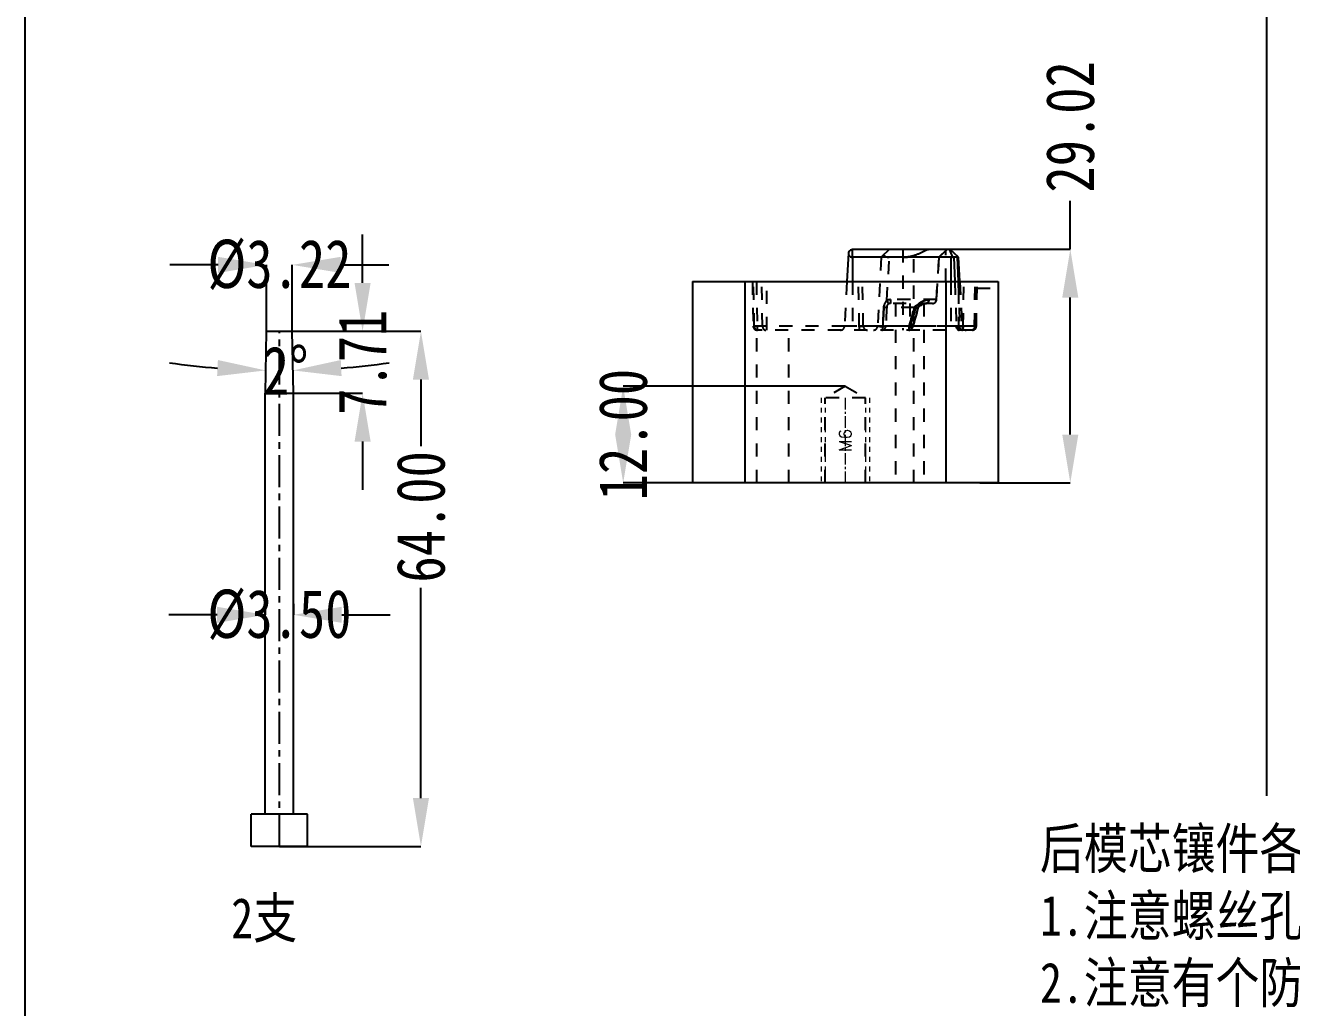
# Model space of a CAD drawing. Header units: millimetres. Extents: x -174 to 1895, y -261 to 458.
# Drawn here: x 510.7 to 668, y 98.2 to 220.2 of the extents above; entities that cross this region are included whole.
import ezdxf
from ezdxf.enums import TextEntityAlignment as Align

# ---------------------------------------------------------------- set-up
doc = ezdxf.new("R2010")
doc.units = ezdxf.units.MM
doc.header["$LTSCALE"] = 16.335
doc.header["$PDMODE"] = 3
doc.header["$PDSIZE"] = 0.3125
doc.linetypes.add('CENTER', pattern=[0.6, 0.375, -0.075, 0.075, -0.075])
doc.linetypes.add('HIDDEN', pattern=[0.2, 0.1, -0.1])
doc.layers.get('0').update_dxf_attribs({"linetype": 'CONTINUOUS'})
doc.layers.get('Defpoints').update_dxf_attribs({"linetype": 'CONTINUOUS'})
doc.layers.add('DEFAULT_2', color=8, linetype='HIDDEN')
doc.layers.add('screw', color=33, linetype='CONTINUOUS', lineweight=13)
doc.styles.get("Standard").update_dxf_attribs({"font": 'txt', "width": 0.8})
doc.styles.add('TXT', font='txt.shx', dxfattribs={"bigfont": 'gbcbig.shx'})
doc.dimstyles.get("Standard").update_dxf_attribs({"dimtxt": 0.15625, "dimasz": 0.1875, "dimexe": 0.125, "dimexo": 0.0625, "dimtad": 0, "dimtih": 1, "dimtoh": 1, "dimdsep": 46, "dimtxsty": 'Standard', "dimcen": 0.09, "dimadec": 0, "dimazin": 0, "dimtp": 0.01, "dimtm": 0.01, "dimtfac": 1, "dimtofl": 0, "dimtmove": 0, "dimatfit": 3, "dimfxl": 0, "dimtolj": 1, "dimarcsym": 0})

# ---------------------------------------------------------------- blocks, each defined once
blk = doc.blocks.new('*D49')
at = {"color": 6, "lineweight": -2}
for p, q in [((640.51, 192.4), (640.51, 198.4)), ((623.35, 192.4), (640.51, 192.4)), ((640.51, 169.38), (640.51, 186.4)), ((629.25, 163.38), (640.51, 163.38))]:
    blk.add_line(p, q, dxfattribs=at)
at = {"color": 6}
for points in [[(639.51, 186.4), (641.51, 186.4), (640.51, 192.4)], [(639.51, 169.38), (641.51, 169.38), (640.51, 163.38)]]:
    blk.add_solid(points, dxfattribs=at)
at = {"layer": 'Defpoints', "color": 0}
for p in [(623.35, 192.4), (629.25, 163.38), (640.51, 163.38)]:
    blk.add_point(p, dxfattribs=at)
at = {"color": 4, "insert": (640.51, 207.6), "char_height": 6, "attachment_point": 5, "rotation": 90}
blk.add_mtext('\\A1;29.02', dxfattribs=at)
blk = doc.blocks.new('*D52')
at = {"color": 6, "lineweight": -2}
for p, q in [((612.55, 175.38), (584.95, 175.38)), ((612.55, 163.38), (584.95, 163.38))]:
    blk.add_line(p, q, dxfattribs=at)
at = {"color": 6}
for points in [[(583.95, 169.38), (585.95, 169.38), (584.95, 175.38)], [(583.95, 169.38), (585.95, 169.38), (584.95, 163.38)]]:
    blk.add_solid(points, dxfattribs=at)
at = {"layer": 'Defpoints', "color": 0}
for p in [(612.55, 175.38), (584.95, 163.38), (612.55, 163.38)]:
    blk.add_point(p, dxfattribs=at)
at = {"color": 4, "insert": (584.95, 169.38), "char_height": 6, "attachment_point": 5, "rotation": 90}
blk.add_mtext('\\A1;12.00', dxfattribs=at)
blk = doc.blocks.new('*D54')
at = {"color": 6, "lineweight": -2}
for p, q in [((534.62, 190.46), (528.62, 190.46)), ((540.62, 182.22), (540.62, 190.46)), ((543.83, 182.22), (543.83, 190.46)), ((549.83, 190.46), (555.83, 190.46))]:
    blk.add_line(p, q, dxfattribs=at)
at = {"color": 6}
for points in [[(534.62, 191.46), (534.62, 189.46), (540.62, 190.46)], [(549.83, 191.46), (549.83, 189.46), (543.83, 190.46)]]:
    blk.add_solid(points, dxfattribs=at)
at = {"layer": 'Defpoints', "color": 0}
for p in [(543.83, 190.46), (540.62, 182.22), (543.83, 182.22)]:
    blk.add_point(p, dxfattribs=at)
at = {"color": 4, "insert": (542.23, 190.46), "char_height": 6, "attachment_point": 5}
blk.add_mtext('\\A1;%%c3.22', dxfattribs=at)
blk = doc.blocks.new('*D59')
at = {"color": 6, "lineweight": -2}
for p, q in [((552.57, 188.22), (552.57, 194.22)), ((542.23, 182.22), (552.57, 182.22)), ((542.23, 174.51), (552.57, 174.51)), ((552.57, 168.51), (552.57, 162.51))]:
    blk.add_line(p, q, dxfattribs=at)
at = {"color": 6}
for points in [[(551.57, 188.22), (553.57, 188.22), (552.57, 182.22)], [(551.57, 168.51), (553.57, 168.51), (552.57, 174.51)]]:
    blk.add_solid(points, dxfattribs=at)
at = {"layer": 'Defpoints', "color": 0}
for p in [(542.23, 182.22), (542.23, 174.51), (552.57, 174.51)]:
    blk.add_point(p, dxfattribs=at)
at = {"color": 4, "insert": (552.57, 178.36), "char_height": 6, "attachment_point": 5, "rotation": 90}
blk.add_mtext('\\A1;7.71', dxfattribs=at)
blk = doc.blocks.new('*D60')
at = {"color": 6, "lineweight": -2}
for p, q in [((542.23, 182.22), (559.82, 182.22)), ((559.82, 176.22), (559.82, 167.96)), ((559.82, 124.22), (559.82, 150.36)), ((542.23, 118.22), (559.82, 118.22))]:
    blk.add_line(p, q, dxfattribs=at)
at = {"color": 6}
for points in [[(558.82, 176.22), (560.82, 176.22), (559.82, 182.22)], [(558.82, 124.22), (560.82, 124.22), (559.82, 118.22)]]:
    blk.add_solid(points, dxfattribs=at)
at = {"layer": 'Defpoints', "color": 0}
for p in [(542.23, 182.22), (542.23, 118.22), (559.82, 118.22)]:
    blk.add_point(p, dxfattribs=at)
at = {"color": 4, "insert": (559.82, 159.16), "char_height": 6, "attachment_point": 5, "rotation": 90}
blk.add_mtext('\\A1;64.00', dxfattribs=at)
blk = doc.blocks.new('*D61')
at = {"color": 6, "lineweight": -2}
for p, q in [((540.48, 148.36), (540.48, 146.99)), ((543.98, 148.36), (543.98, 146.99)), ((534.48, 146.99), (528.48, 146.99)), ((549.98, 146.99), (555.98, 146.99))]:
    blk.add_line(p, q, dxfattribs=at)
at = {"color": 6}
for points in [[(534.48, 147.99), (534.48, 145.99), (540.48, 146.99)], [(549.98, 147.99), (549.98, 145.99), (543.98, 146.99)]]:
    blk.add_solid(points, dxfattribs=at)
at = {"layer": 'Defpoints', "color": 0}
for p in [(540.48, 148.36), (543.98, 148.36), (540.48, 146.99)]:
    blk.add_point(p, dxfattribs=at)
at = {"color": 4, "insert": (542.23, 146.99), "char_height": 6, "attachment_point": 5}
blk.add_mtext('\\A1;%%c3.50', dxfattribs=at)
blk = doc.blocks.new('*D62')
at = {"color": 6, "lineweight": -2}
for start, end in [(261.9116, 265.4558), (274.5442, 278.0884)]:
    blk.add_arc((542.23, 274.34), 97.01, start, end, dxfattribs=at)
at = {"color": 6}
for points in [[(534.59, 178.64), (534.49, 176.64), (540.53, 177.35)], [(549.96, 176.64), (549.86, 178.64), (543.92, 177.35)]]:
    blk.add_solid(points, dxfattribs=at)
at = {"layer": 'Defpoints', "color": 0}
for p in [(540.62, 182.22), (543.83, 182.22), (541.66, 177.33), (540.48, 174.51), (543.97, 174.51)]:
    blk.add_point(p, dxfattribs=at)
at = {"color": 4, "insert": (543.02, 177.34), "char_height": 6, "attachment_point": 5, "rotation": 0.4693}
blk.add_mtext('\\A1;2°', dxfattribs=at)

msp = doc.modelspace()

# ---------------------------------------------------------------- linework, layer by layer
msp.add_line((664.874, 337.384), (664.874, 124.52))
at = {"color": 7, "linetype": 'Continuous'}
for p, q in [((622.806, 192.358), (613.437, 192.358)), ((618.064, 192.402), (625.553, 192.402)), ((625.445, 192.402), (625.866, 191.438)), ((626.611, 191.398), (625.553, 192.402)), ((612.932, 191.902), (612.748, 188.382)), ((613.437, 191.398), (613.437, 188.382)), ((625.663, 191.398), (613.437, 191.398)), ((625.663, 191.398), (625.663, 188.382)), ((626.039, 191.398), (626.151, 188.382)), ((626.455, 191.398), (626.039, 191.398)), ((626.455, 191.398), (626.567, 188.382)), ((626.769, 188.382), (626.611, 191.398)), ((593.552, 188.382), (593.552, 163.382)), ((593.552, 188.382), (631.552, 188.382)), ((600.052, 188.382), (600.052, 163.382)), ((625.052, 188.382), (625.052, 163.382)), ((631.552, 188.382), (631.552, 163.382)), ((540.484, 174.508), (540.618, 182.222)), ((540.618, 182.222), (543.834, 182.222)), ((543.969, 174.508), (543.834, 182.222)), ((540.476, 122.221), (540.476, 174.508)), ((540.476, 174.508), (543.976, 174.508)), ((543.976, 122.221), (543.976, 174.508)), ((631.552, 163.382), (593.552, 163.382)), ((538.726, 118.221), (538.726, 122.221)), ((545.726, 122.221), (538.726, 122.221)), ((545.726, 118.221), (545.726, 122.221)), ((545.726, 118.221), (538.726, 118.221))]:
    msp.add_line(p, q, dxfattribs=at)
at = {"color": 1, "linetype": 'CENTER', "ltscale": 0.65042}
msp.add_line((542.226, 118.221), (542.226, 182.222), dxfattribs=at)
msp.add_lwpolyline([(510.66, 337.384), (825.156, 337.384), (825.156, 82.132), (510.66, 82.132)], close=True)
at = {"color": 7, "linetype": 'Continuous'}
for centre, radius, start, end in [((619.411, 203.926), 12.056, 286.35564, 287.07847), ((625.664, 191.925), 0.527, 269.94056, 292.53072)]:
    msp.add_arc(centre, radius, start, end, dxfattribs=at)
msp.add_ellipse((613.437, 191.878), major_axis=(0.505, 0), ratio=0.9501403, start_param=7.8539816, end_param=10.9955743, dxfattribs=at)
for points, knots in [([(626.039, 191.398), (626.026, 191.398), (625.966, 191.403), (625.909, 191.421), (625.866, 191.438)], [0, 0, 0, 0, 0.2223033, 1, 1, 1, 1]), ([(626.568, 191.438), (626.555, 191.425), (626.532, 191.411), (626.507, 191.404), (626.5, 191.402)], [0, 0, 0, 0, 0.7247985, 1, 1, 1, 1])]:
    msp.add_open_spline(points, degree=3, knots=knots, dxfattribs=at)
msp.add_open_spline([(626.5, 191.402), (626.485, 191.399), (626.47, 191.398), (626.455, 191.398)], degree=3, dxfattribs=at)
at = {"layer": 'DEFAULT_2', "color": 8, "linetype": 'HIDDEN'}
for p, q in [((613.437, 191.398), (613.437, 192.358)), ((618.064, 192.402), (617.006, 191.398)), ((619.698, 192.402), (619.698, 182.352)), ((621.052, 163.382), (621.052, 192.402)), ((624.157, 191.398), (625.206, 192.402)), ((624.176, 191.398), (625.234, 192.402)), ((625.052, 188.382), (625.052, 192.402)), ((617.006, 191.398), (616.557, 182.828)), ((617.729, 186.041), (618.01, 191.398)), ((624.157, 191.398), (623.884, 186.144)), ((623.901, 186.144), (624.176, 191.398)), ((601.005, 188.382), (601.102, 182.845)), ((601.233, 182.845), (601.156, 188.382)), ((601.507, 188.382), (601.604, 182.845)), ((602.26, 182.845), (602.182, 188.382)), ((602.785, 182.352), (602.785, 188.382)), ((612.748, 188.382), (612.457, 182.828)), ((613.437, 188.382), (613.437, 182.352)), ((614.29, 182.845), (614.193, 188.382)), ((614.792, 182.845), (614.695, 188.382)), ((625.663, 188.382), (625.663, 182.352)), ((626.151, 188.382), (626.356, 182.828)), ((626.567, 188.382), (626.773, 182.828)), ((626.668, 182.352), (626.668, 188.382)), ((626.769, 188.382), (627.06, 182.828)), ((627.201, 182.845), (627.269, 188.382)), ((628.622, 182.845), (628.69, 188.382)), ((628.843, 182.845), (628.939, 188.382)), ((628.925, 187.582), (631.552, 187.582)), ((618.173, 186.144), (618.173, 185.668)), ((623.901, 186.144), (618.173, 186.144)), ((617.34, 185.167), (617.245, 182.821)), ((617.276, 183.603), (617.308, 184.385)), ((617.308, 184.385), (617.34, 185.167)), ((617.671, 185.183), (617.589, 182.837)), ((621.11, 185.183), (617.671, 185.183)), ((623.399, 185.668), (618.173, 185.668)), ((618.802, 185.668), (618.802, 163.382)), ((620.552, 185.668), (620.552, 183.137)), ((621.128, 183.287), (621.466, 184.51)), ((621.452, 184.449), (621.601, 185.093)), ((622.302, 185.668), (622.302, 163.382)), ((622.552, 185.668), (622.554, 185.668)), ((628.843, 182.845), (601.102, 182.845)), ((601.604, 182.845), (601.604, 182.352)), ((627.06, 182.828), (612.457, 182.828)), ((614.29, 182.845), (614.29, 182.352)), ((617.245, 182.821), (617.276, 183.603)), ((620.552, 183.137), (620.46, 182.837)), ((620.522, 183.037), (620.552, 183.137)), ((620.673, 183.128), (620.55, 182.828)), ((620.55, 182.828), (620.632, 183.028)), ((620.632, 183.028), (620.673, 183.128)), ((620.917, 182.684), (621.025, 182.985)), ((621.025, 182.984), (621.148, 183.349)), ((601.552, 163.382), (601.552, 182.354)), ((628.34, 182.352), (601.604, 182.352)), ((605.552, 163.382), (605.552, 182.352)), ((612.552, 175.382), (610.052, 173.938)), ((612.552, 175.382), (615.052, 173.938)), ((610.052, 163.382), (610.052, 173.938)), ((615.052, 173.938), (610.052, 173.938)), ((615.052, 163.382), (615.052, 173.938))]:
    msp.add_line(p, q, dxfattribs=at)
for points in [[(621.601, 185.093), (621.669, 185.233), (621.777, 185.346), (621.902, 185.437), (622.031, 185.508), (622.157, 185.564), (622.283, 185.609), (622.399, 185.643), (622.492, 185.663), (622.549, 185.668), (622.554, 185.668)], [(621.601, 185.093), (621.642, 185.193), (621.735, 185.308), (621.847, 185.4), (621.966, 185.474), (622.091, 185.536), (622.226, 185.59), (622.368, 185.635), (622.479, 185.66), (622.545, 185.668), (622.552, 185.668)]]:
    msp.add_lwpolyline(points, dxfattribs=at)
for centre, radius, start, end in [((618.173, 185.14), 1.005, 90.0062, 116.21646), ((635.394, 194.766), 19.702, 206.2861, 206.7201), ((623.156, 183.654), 2.473, 123.96893, 125.38802), ((623.399, 186.171), 0.502, 270, 357), ((618.173, 185.166), 0.502, 90, 177.99868), ((622.904, 184.006), 2.04, 125.3259, 128.91832), ((601.604, 182.854), 0.502, 181, 270), ((611.955, 182.854), 0.502, 270, 357), ((615.294, 182.854), 0.502, 181, 270), ((616.055, 182.854), 0.502, 270, 357.00001), ((617.087, 182.854), 0.502, 270, 358), ((620.444, 182.854), 0.502, 270, 340.25041), ((627.472, 202.414), 20.795, 250.29314, 250.7261), ((618.291, 182.852), 2.26, 356.1498, 359.40027), ((613.687, 164.004), 20.036, 69.77512, 69.96934), ((614.947, 167.419), 16.396, 69.49642, 69.7802), ((616.508, 171.832), 12.04, 68.97469, 69.76303), ((627.562, 182.854), 0.502, 183, 270), ((628.34, 182.854), 0.502, 270, 359), ((601.639, 182.691), 0.34, 248.1438, 255.57445), ((628.261, 182.627), 0.276, 286.0457, 294.43088)]:
    msp.add_arc(centre, radius, start, end, dxfattribs=at)
msp.add_ellipse((618.065, 192.403), major_axis=(0.75, 0.712), ratio=0.9463689, start_param=-3.1415927, end_param=-2.357564, dxfattribs=at)
for points, knots in [([(619.698, 191.398), (619.972, 191.398), (620.521, 191.449), (621.582, 191.732), (622.328, 192.091), (622.806, 192.358)], [0, 0, 0, 0, 0.2500745, 0.5002057, 1, 1, 1, 1]), ([(621.493, 191.742), (621.206, 191.636), (620.617, 191.462), (620.004, 191.398), (619.698, 191.398)], [0, 0, 0, 0, 0.5000935, 1, 1, 1, 1]), ([(626.455, 191.398), (626.467, 191.398), (626.507, 191.401), (626.548, 191.418), (626.568, 191.438)], [0, 0, 0, 0, 0.2928348, 1, 1, 1, 1]), ([(617.729, 186.041), (617.661, 185.996), (617.553, 185.866), (617.394, 185.579), (617.349, 185.33), (617.34, 185.167)], [0, 0, 0, 0, 0.250407, 0.5004476, 1, 1, 1, 1]), ([(617.951, 185.617), (617.948, 185.615), (617.943, 185.633), (617.929, 185.648), (617.908, 185.691), (617.88, 185.742), (617.846, 185.808), (617.795, 185.908), (617.756, 185.987), (617.729, 186.041)], [0, 0, 0, 0, 0.0191306, 0.0745194, 0.1653693, 0.2906775, 0.4476086, 0.6260758, 1, 1, 1, 1]), ([(622.939, 186.144), (622.829, 186.144), (622.617, 186.107), (622.246, 185.977), (621.861, 185.776), (621.502, 185.513), (621.332, 185.289), (621.303, 185.175)], [0, 0, 0, 0, 0.1668557, 0.3225235, 0.5965026, 0.820561, 1, 1, 1, 1]), ([(621.774, 185.705), (621.897, 185.788), (622.175, 185.946), (622.475, 186.063), (622.642, 186.105)], [0, 0, 0, 0, 0.462634, 1, 1, 1, 1]), ([(622.939, 186.144), (622.935, 186.025), (622.878, 185.845), (622.707, 185.696), (622.603, 185.668), (622.554, 185.668)], [0, 0, 0, 0, 0.5387288, 0.7785533, 1, 1, 1, 1]), ([(623.386, 185.668), (623.509, 185.668), (623.766, 185.769), (623.877, 186.021), (623.884, 186.144)], [0, 0, 0, 0, 0.4986466, 1, 1, 1, 1]), ([(617.671, 185.183), (617.671, 185.181), (617.661, 185.178), (617.647, 185.175), (617.618, 185.172), (617.561, 185.168), (617.466, 185.166), (617.385, 185.167), (617.34, 185.167)], [0, 0, 0, 0, 0.020006, 0.069463, 0.1513858, 0.2671838, 0.5935824, 1, 1, 1, 1]), ([(617.582, 185.17), (617.565, 185.169), (617.485, 185.166), (617.404, 185.166), (617.34, 185.167)], [0, 0, 0, 0, 0.2051134, 1, 1, 1, 1]), ([(617.671, 185.183), (617.671, 185.181), (617.661, 185.178), (617.646, 185.175), (617.617, 185.172), (617.595, 185.17), (617.582, 185.17)], [0, 0, 0, 0, 0.0745362, 0.2595816, 0.5663059, 1, 1, 1, 1]), ([(621.303, 185.175), (621.217, 184.828), (621.033, 184.138), (620.808, 183.459), (620.673, 183.128)], [0, 0, 0, 0, 0.5000116, 1, 1, 1, 1]), ([(620.673, 183.128), (620.808, 183.459), (621.033, 184.138), (621.217, 184.828), (621.303, 185.175)], [0, 0, 0, 0, 0.4999892, 1, 1, 1, 1]), ([(622.554, 185.668), (622.37, 185.668), (622.04, 185.612), (621.615, 185.488), (621.333, 185.373), (621.176, 185.271), (621.123, 185.213), (621.11, 185.183)], [0, 0, 0, 0, 0.3542022, 0.6382783, 0.8544087, 0.9370172, 1, 1, 1, 1]), ([(621.11, 185.183), (621.125, 185.217), (621.188, 185.281), (621.373, 185.394), (621.544, 185.458), (621.669, 185.499)], [0, 0, 0, 0, 0.1696663, 0.3965698, 1, 1, 1, 1]), ([(621.11, 185.183), (621.158, 185.173), (621.233, 185.157), (621.334, 185.136), (621.412, 185.12), (621.481, 185.108), (621.545, 185.096), (621.569, 185.095), (621.6, 185.09), (621.598, 185.093)], [0, 0, 0, 0, 0.2984733, 0.4608351, 0.6232686, 0.7741739, 0.8972722, 0.9761735, 1, 1, 1, 1]), ([(621.11, 185.183), (621.172, 185.17), (621.262, 185.15), (621.378, 185.127), (621.451, 185.113), (621.51, 185.103), (621.558, 185.094), (621.581, 185.094), (621.6, 185.09), (621.601, 185.093)], [0, 0, 0, 0, 0.3822706, 0.5550066, 0.7063174, 0.8303957, 0.9226352, 0.9797465, 1, 1, 1, 1]), ([(621.303, 185.175), (621.309, 185.199), (621.346, 185.302), (621.413, 185.391), (621.47, 185.452)], [0, 0, 0, 0, 0.2312671, 1, 1, 1, 1]), ([(621.601, 185.093), (621.601, 185.095), (621.591, 185.098), (621.579, 185.104), (621.552, 185.111), (621.501, 185.126), (621.416, 185.147), (621.344, 185.165), (621.303, 185.175)], [0, 0, 0, 0, 0.0193089, 0.0720559, 0.1578389, 0.2751136, 0.5934121, 1, 1, 1, 1]), ([(621.598, 185.093), (621.597, 185.096), (621.586, 185.099), (621.569, 185.107), (621.538, 185.115), (621.483, 185.131), (621.404, 185.151), (621.337, 185.166), (621.303, 185.175)], [0, 0, 0, 0, 0.0289697, 0.0971006, 0.199948, 0.3322849, 0.655275, 1, 1, 1, 1]), ([(621.47, 185.452), (621.481, 185.464), (621.529, 185.514), (621.581, 185.56), (621.622, 185.593)], [0, 0, 0, 0, 0.2409051, 1, 1, 1, 1]), ([(601.604, 182.845), (601.54, 182.844), (601.447, 182.843), (601.329, 182.842), (601.253, 182.842), (601.192, 182.842), (601.15, 182.842), (601.125, 182.843), (601.112, 182.844), (601.107, 182.845), (601.102, 182.845), (601.102, 182.845)], [0, 0, 0, 0, 0.3825266, 0.5552865, 0.7066995, 0.8310405, 0.9234311, 0.9565177, 0.980383, 0.9948764, 1, 1, 1, 1]), ([(601.233, 182.845), (601.235, 182.722), (601.293, 182.534), (601.473, 182.38), (601.583, 182.352), (601.635, 182.352)], [0, 0, 0, 0, 0.5325064, 0.7742005, 1, 1, 1, 1]), ([(602.26, 182.845), (602.261, 182.722), (602.319, 182.534), (602.5, 182.38), (602.609, 182.352), (602.661, 182.352)], [0, 0, 0, 0, 0.5325064, 0.7742005, 1, 1, 1, 1]), ([(614.29, 182.845), (614.354, 182.844), (614.447, 182.843), (614.565, 182.842), (614.64, 182.842), (614.702, 182.842), (614.744, 182.842), (614.769, 182.843), (614.781, 182.844), (614.787, 182.845), (614.792, 182.845), (614.792, 182.845)], [0, 0, 0, 0, 0.3825792, 0.5554167, 0.7069182, 0.831232, 0.9236021, 0.9566563, 0.9805042, 0.9949393, 1, 1, 1, 1]), ([(614.792, 182.845), (614.792, 182.845), (614.787, 182.845), (614.781, 182.844), (614.769, 182.843), (614.744, 182.842), (614.702, 182.842), (614.64, 182.842), (614.565, 182.842), (614.447, 182.843), (614.354, 182.844), (614.29, 182.845)], [0, 0, 0, 0, 0.0050547, 0.0194783, 0.0433113, 0.0763381, 0.1686722, 0.2929599, 0.4444434, 0.6172781, 1, 1, 1, 1]), ([(617.245, 182.821), (617.152, 182.819), (617.02, 182.818), (616.854, 182.817), (616.753, 182.817), (616.674, 182.819), (616.61, 182.819), (616.583, 182.825), (616.557, 182.824), (616.557, 182.828)], [0, 0, 0, 0, 0.403729, 0.5765615, 0.7239877, 0.8419486, 0.9282885, 0.9813727, 1, 1, 1, 1]), ([(616.827, 182.817), (616.857, 182.817), (616.997, 182.817), (617.136, 182.819), (617.245, 182.821)], [0, 0, 0, 0, 0.2181621, 1, 1, 1, 1]), ([(617.087, 182.352), (617.109, 182.352), (617.161, 182.397), (617.204, 182.501), (617.234, 182.65), (617.243, 182.762), (617.245, 182.821)], [0, 0, 0, 0, 0.127874, 0.3475682, 0.6587911, 1, 1, 1, 1]), ([(617.589, 182.837), (617.589, 182.834), (617.578, 182.831), (617.562, 182.828), (617.531, 182.825), (617.471, 182.822), (617.374, 182.82), (617.291, 182.82), (617.244, 182.821)], [0, 0, 0, 0, 0.0220204, 0.0760544, 0.1630555, 0.2811198, 0.5991923, 1, 1, 1, 1]), ([(620.46, 182.837), (620.46, 182.774), (620.459, 182.684), (620.457, 182.57), (620.456, 182.497), (620.453, 182.439), (620.452, 182.392), (620.447, 182.371), (620.448, 182.352), (620.444, 182.352)], [0, 0, 0, 0, 0.3847099, 0.5572976, 0.7080965, 0.831665, 0.9233861, 0.9800051, 1, 1, 1, 1]), ([(620.55, 182.828), (620.549, 182.767), (620.545, 182.654), (620.522, 182.503), (620.499, 182.407), (620.462, 182.352), (620.444, 182.352)], [0, 0, 0, 0, 0.3680296, 0.67914, 0.8940045, 1, 1, 1, 1]), ([(620.46, 182.837), (620.505, 182.82), (620.575, 182.796), (620.67, 182.763), (620.741, 182.738), (620.807, 182.716), (620.856, 182.701), (620.886, 182.692), (620.903, 182.686), (620.91, 182.686), (620.917, 182.683), (620.917, 182.684)], [0, 0, 0, 0, 0.3002274, 0.4618928, 0.6220467, 0.7709296, 0.8923198, 0.9379287, 0.9717724, 0.9927143, 1, 1, 1, 1]), ([(620.55, 182.828), (620.589, 182.814), (620.648, 182.792), (620.726, 182.763), (620.783, 182.741), (620.834, 182.721), (620.874, 182.705), (620.903, 182.694), (620.913, 182.687), (620.917, 182.685), (620.917, 182.684)], [0, 0, 0, 0, 0.3146329, 0.4775063, 0.634524, 0.7779047, 0.8951303, 0.9719924, 0.9923475, 1, 1, 1, 1]), ([(620.552, 183.137), (620.599, 183.12), (620.67, 183.095), (620.768, 183.061), (620.842, 183.037), (620.91, 183.015), (620.961, 182.999), (620.992, 182.99), (621.009, 182.986), (621.018, 182.984), (621.025, 182.983), (621.025, 182.985)], [0, 0, 0, 0, 0.2975267, 0.4588646, 0.6194685, 0.7691253, 0.8911454, 0.9370513, 0.9711454, 0.9922553, 1, 1, 1, 1]), ([(621.025, 182.985), (621.026, 182.988), (621.007, 182.994), (620.988, 183.006), (620.946, 183.023), (620.898, 183.043), (620.843, 183.064), (620.768, 183.093), (620.71, 183.114), (620.673, 183.128)], [0, 0, 0, 0, 0.0283565, 0.1050726, 0.2216171, 0.3640603, 0.5205417, 0.6834698, 1, 1, 1, 1]), ([(626.356, 182.828), (626.359, 182.766), (626.379, 182.646), (626.455, 182.49), (626.568, 182.38), (626.666, 182.352), (626.711, 182.352)], [0, 0, 0, 0, 0.2882246, 0.554653, 0.789551, 1, 1, 1, 1]), ([(627.128, 182.352), (627.082, 182.352), (626.985, 182.38), (626.871, 182.49), (626.795, 182.646), (626.775, 182.766), (626.773, 182.828)], [0, 0, 0, 0, 0.210449, 0.445347, 0.7117754, 1, 1, 1, 1]), ([(627.201, 182.845), (627.2, 182.782), (627.182, 182.658), (627.107, 182.496), (626.992, 182.382), (626.892, 182.352), (626.846, 182.352)], [0, 0, 0, 0, 0.288099, 0.555128, 0.7901985, 1, 1, 1, 1]), ([(627.145, 182.584), (627.139, 182.57), (627.114, 182.521), (627.081, 182.475), (627.052, 182.446)], [0, 0, 0, 0, 0.2618617, 1, 1, 1, 1]), ([(628.622, 182.845), (628.621, 182.782), (628.603, 182.658), (628.528, 182.496), (628.413, 182.382), (628.313, 182.352), (628.267, 182.352)], [0, 0, 0, 0, 0.288099, 0.555128, 0.7901985, 1, 1, 1, 1])]:
    msp.add_open_spline(points, degree=3, knots=knots, dxfattribs=at)
for points in [[(622.806, 192.358), (622.384, 192.122), (621.947, 191.909), (621.493, 191.742)], [(617.598, 185.914), (617.608, 185.926), (617.617, 185.938), (617.627, 185.949)], [(617.627, 185.949), (617.657, 185.984), (617.691, 186.016), (617.729, 186.041)], [(618.173, 186.144), (618.021, 186.144), (617.866, 186.108), (617.729, 186.041)], [(622.554, 185.668), (622.593, 185.668), (622.633, 185.676), (622.669, 185.691)], [(622.642, 186.105), (622.739, 186.128), (622.839, 186.144), (622.939, 186.144)], [(622.916, 185.996), (622.93, 186.044), (622.937, 186.094), (622.939, 186.144)], [(617.34, 185.167), (617.346, 185.263), (617.358, 185.36), (617.38, 185.453)], [(621.11, 185.183), (620.958, 184.493), (620.792, 183.802), (620.552, 183.137)], [(620.552, 183.137), (620.791, 183.802), (620.958, 184.493), (621.11, 185.183)], [(626.378, 182.679), (626.366, 182.728), (626.358, 182.778), (626.356, 182.828)], [(626.431, 182.546), (626.408, 182.588), (626.39, 182.633), (626.378, 182.679)], [(601.401, 182.446), (601.434, 182.416), (601.471, 182.392), (601.512, 182.376)], [(601.554, 182.362), (601.58, 182.355), (601.608, 182.352), (601.635, 182.352)], [(626.954, 182.376), (626.92, 182.36), (626.883, 182.352), (626.846, 182.352)], [(626.925, 182.442), (626.953, 182.414), (626.986, 182.391), (627.021, 182.375)], [(627.052, 182.446), (627.024, 182.417), (626.991, 182.392), (626.954, 182.376)], [(627.021, 182.375), (627.054, 182.36), (627.091, 182.352), (627.128, 182.352)], [(628.338, 182.362), (628.315, 182.355), (628.291, 182.352), (628.267, 182.352)], [(628.474, 182.446), (628.445, 182.417), (628.412, 182.392), (628.375, 182.376)]]:
    msp.add_open_spline(points, degree=3, dxfattribs=at)
at = {"layer": 'screw', "color": 92, "linetype": 'HIDDEN', "ltscale": 0.373186}
for p, q in [((609.552, 173.938), (609.552, 163.382)), ((615.552, 173.938), (615.552, 163.382))]:
    msp.add_line(p, q, dxfattribs=at)
at = {"layer": 'screw', "linetype": 'HIDDEN', "ltscale": 0.373186}
for p, q in [((610.052, 173.938), (610.052, 163.382)), ((615.052, 173.938), (615.052, 163.382))]:
    msp.add_line(p, q, dxfattribs=at)
at = {"layer": 'screw', "color": 1, "linetype": 'CENTER', "ltscale": 0.233242}
msp.add_line((612.552, 173.938), (612.552, 163.382), dxfattribs=at)

# ---------------------------------------------------------------- texts
at = {"char_height": 5, "attachment_point": 1}
for s, insert, width in [('{\\fSimSun|b0|i0|c134|p2;后模芯镶件各一件\\P1.注意螺丝孔深度。\\P2.注意有个防呆镶件螺丝孔不在中心。}', (636.745, 120.461), 134.45841), ('{\\fSimSun|b0|i0|c134|p2;2支}', (536.249, 111.813), 28.86157)]:
    msp.add_mtext(s, dxfattribs=dict(at, insert=insert, width=width))
at = {"layer": 'screw', "color": 222, "linetype": 'HIDDEN', "ltscale": 0.373186, "style": 'TXT'}
msp.add_text('M6', height=1.5, rotation=90, dxfattribs=at).set_placement((612.552, 168.66), align=Align.MIDDLE)

# ---------------------------------------------------------------- dimensions: what is measured, and where the dimension line sits
for base, p1, p2, picture, middle in [((640.51, 163.382), (623.349, 192.402), (629.25, 163.382), '*D49', (640.51, 207.602)), ((552.568, 174.508), (542.226, 182.222), (542.226, 174.508), '*D59', (552.568, 178.365)), ((559.822, 118.221), (542.226, 182.222), (542.226, 118.221), '*D60', (559.822, 159.159)), ((584.949, 163.382), (612.552, 175.382), (612.552, 163.382), '*D52', (584.949, 169.382))]:
    dim = msp.add_linear_dim(base=base, p1=p1, p2=p2, angle=90, dimstyle='Standard', override={"dimtxt": 6, "dimasz": 6, "dimexe": 0, "dimexo": 0, "dimgap": 0, "dimtih": 0, "dimtoh": 0, "dimzin": 0, "dimcen": 0, "dimclrd": 6, "dimclre": 6, "dimclrt": 4, "dimtp": 0, "dimtm": 0, "dimtzin": 0})
    dim.commit()
    dim.dimension.update_dxf_attribs({"geometry": picture, "text_midpoint": middle, "dimtype": 160})
for base, p1, p2, picture, middle in [((543.834, 190.461), (540.618, 182.222), (543.834, 182.222), '*D54', (542.226, 190.461)), ((540.476, 146.992), (543.976, 148.365), (540.476, 148.365), '*D61', (542.226, 146.992))]:
    dim = msp.add_linear_dim(base=base, p1=p1, p2=p2, text='%%c<>', dimstyle='Standard', override={"dimtxt": 6, "dimasz": 6, "dimexe": 0, "dimexo": 0, "dimgap": 0, "dimtih": 0, "dimtoh": 0, "dimzin": 0, "dimcen": 0, "dimclrd": 6, "dimclre": 6, "dimclrt": 4, "dimtp": 0, "dimtm": 0, "dimtzin": 0})
    dim.commit()
    dim.dimension.update_dxf_attribs({"geometry": picture, "text_midpoint": middle, "dimtype": 160})
dim = msp.add_angular_dim_2l(base=(541.662, 177.334), line1=((540.484, 174.508), (540.618, 182.222)), line2=((543.969, 174.508), (543.834, 182.222)), dimstyle='Standard', override={"dimtxt": 6, "dimasz": 6, "dimexe": 0, "dimexo": 0, "dimgap": 0, "dimtih": 0, "dimtoh": 0, "dimzin": 0, "dimcen": 0, "dimclrd": 6, "dimclre": 6, "dimclrt": 4, "dimtp": 0, "dimtm": 0, "dimtzin": 0})
dim.commit()
dim.dimension.update_dxf_attribs({"geometry": '*D62', "text_midpoint": (543.021, 177.336), "dimtype": 162})

doc.saveas('drawing.dxf')
